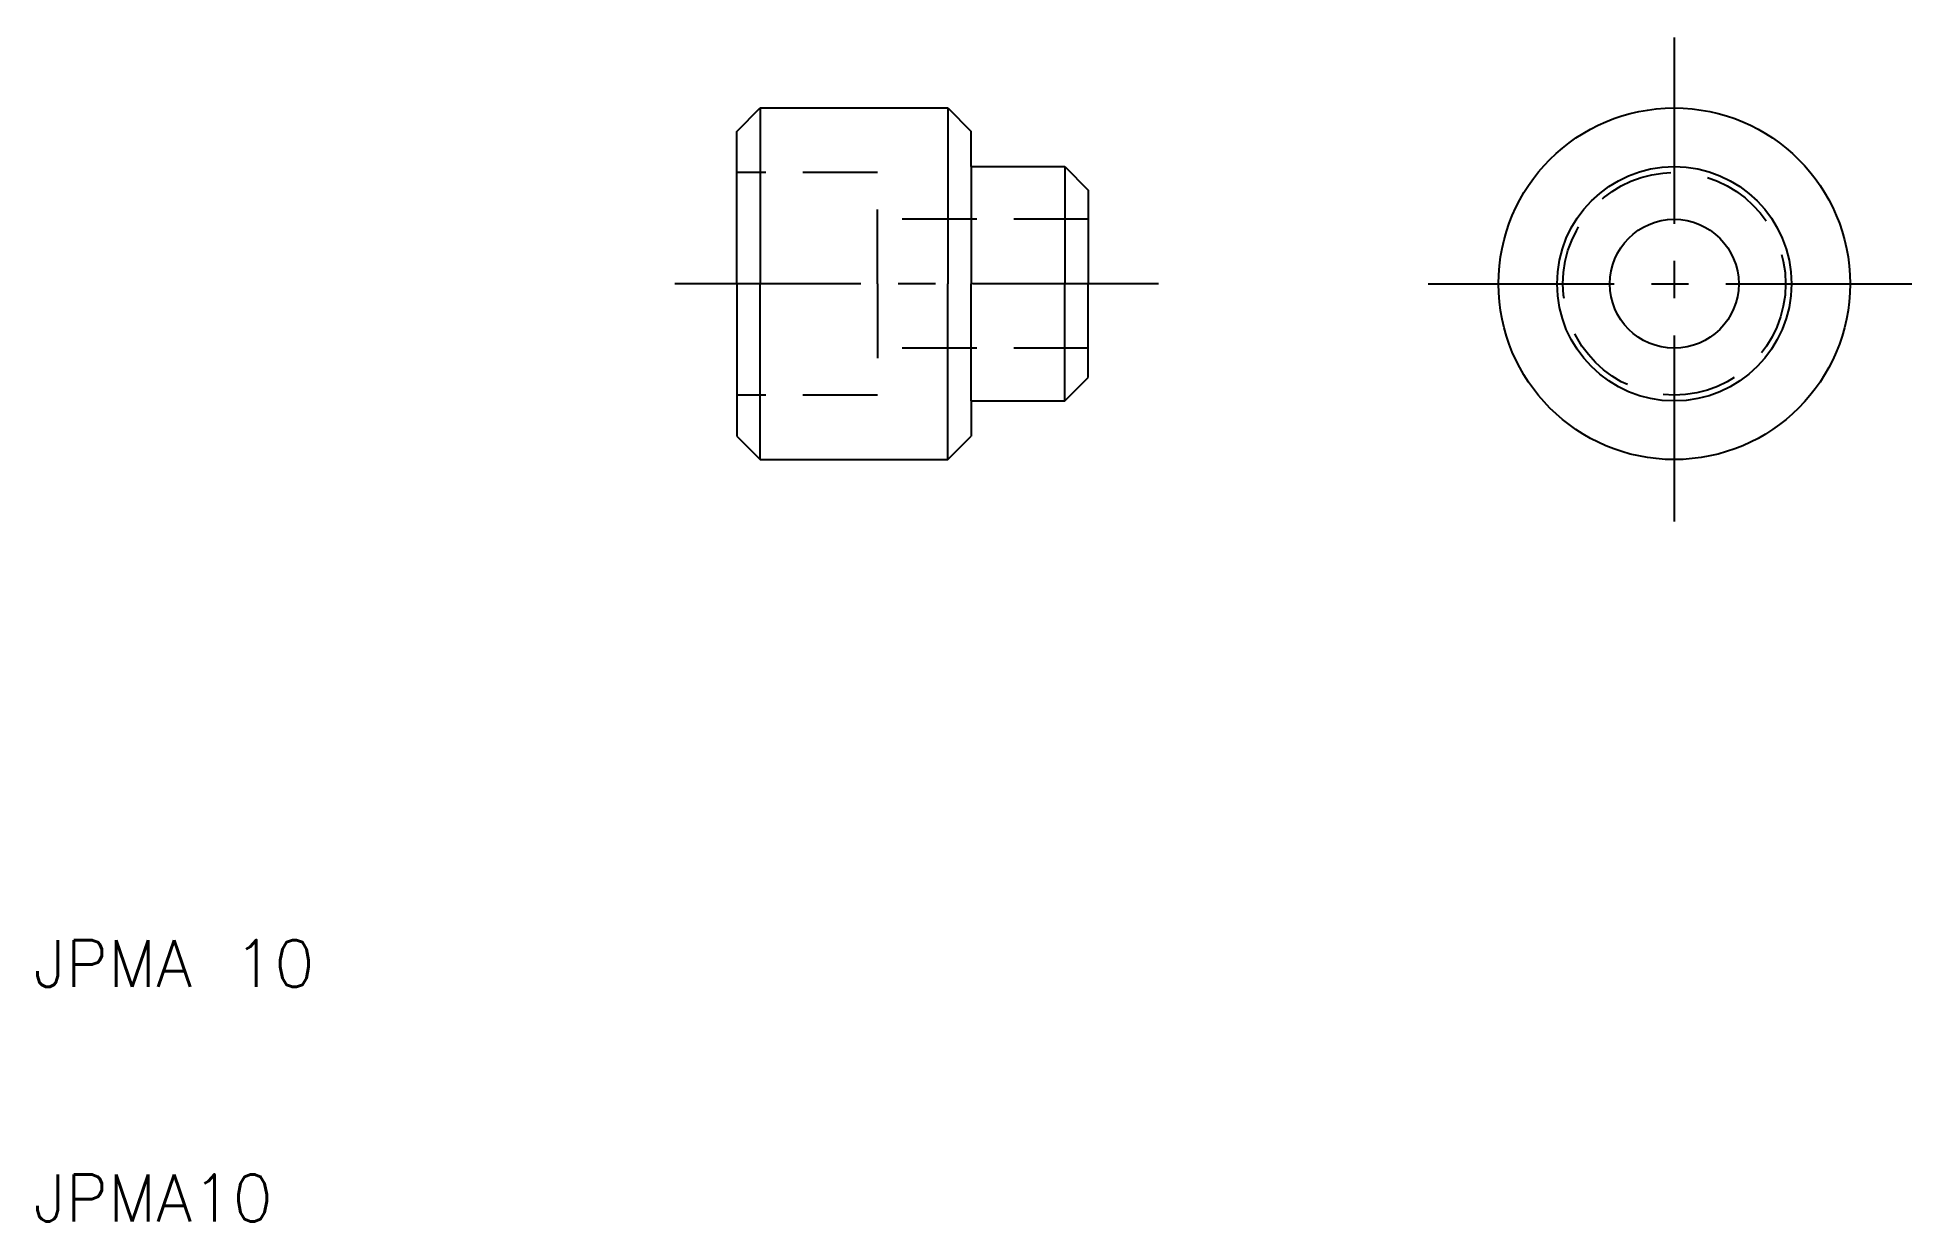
# Model space of a CAD drawing. Extents: x 10.2 to 90.5, y 10 to 60.5.
import ezdxf

# ---------------------------------------------------------------- set-up
doc = ezdxf.new("R2010")
doc.units = 0
doc.header["$LTSCALE"] = 0.25
doc.linetypes.add('CENTER', pattern=[50.8, 31.75, -6.35, 6.35, -6.35])
doc.linetypes.add('DASHED', pattern=[19.05, 12.7, -6.35])
doc.layers.get('0').update_dxf_attribs({"linetype": 'CONTINUOUS'})
doc.layers.add('CENTER', color=1, linetype='CENTER')
doc.styles.get("Standard").update_dxf_attribs({"font": 'txt.shx', "bigfont": 'extfont.shx'})

msp = doc.modelspace()

# ---------------------------------------------------------------- linework, layer by layer
for p, q in [((40, 56.5), (41, 57.5)), ((41, 57.5), (41, 50)), ((41, 57.5), (49, 57.5)), ((49, 57.5), (49, 50)), ((49, 57.5), (50, 56.5)), ((40, 50), (40, 56.5)), ((50, 55), (50, 56.5)), ((50, 55), (54, 55)), ((50, 55), (50, 50)), ((54, 55), (55, 54)), ((54, 55), (54, 50)), ((55, 54), (55, 50)), ((40, 50), (40, 43.5)), ((41, 42.5), (41, 50)), ((49, 42.5), (49, 50)), ((50, 45), (50, 50)), ((54, 45), (54, 50)), ((55, 46), (55, 50)), ((54, 45), (55, 46)), ((50, 45), (50, 43.5)), ((50, 45), (54, 45)), ((40, 43.5), (41, 42.5)), ((49, 42.5), (50, 43.5)), ((41, 42.5), (49, 42.5))]:
    msp.add_line(p, q)
at = {"color": 3, "linetype": 'DASHED'}
for p, q in [((46, 54.75), (40, 54.75)), ((46, 50), (46, 54.75)), ((55, 52.75), (46, 52.75)), ((46, 50), (46, 45.25)), ((55, 47.25), (46, 47.25)), ((46, 45.25), (40, 45.25))]:
    msp.add_line(p, q, dxfattribs=at)
for radius in [7.5, 5, 2.75]:
    msp.add_circle((80, 50), radius)
msp.add_circle((80, 50), 4.75, dxfattribs=at)
at = {"layer": 'CENTER', "color": 1, "linetype": 'CENTER'}
for p, q in [((80, 60.5), (80, 39.5)), ((58, 50), (37, 50)), ((69.5, 50), (90.5, 50))]:
    msp.add_line(p, q, dxfattribs=at)

# ---------------------------------------------------------------- texts
for s, p in [('JPMA 10', (10, 20)), ('JPMA10', (10, 10))]:
    msp.add_text(s, height=2).set_placement(p)

doc.saveas('drawing.dxf')
